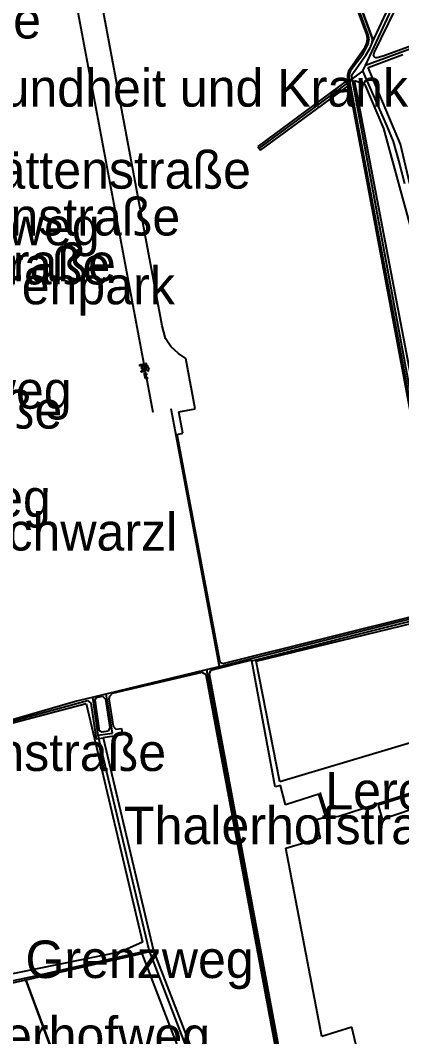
# Model space of a CAD drawing. Extents: x -3657 to 4700, y -7332 to 8131.
# Drawn here: x 159 to 601, y -2421 to -1244 of the extents above; entities that cross this region are included whole.
import ezdxf

# ---------------------------------------------------------------- set-up
doc = ezdxf.new("R2010")
doc.units = 0
for name, color, linetype in [('OSM_AEROWAY_AERODROME', 2, 'CONTINUOUS'), ('OSM_AEROWAY_AERODROME_MARKING', 2, 'CONTINUOUS'), ('OSM_AEROWAY_RUNWAY', 2, 'CONTINUOUS'), ('OSM_HIGHWAY_RESIDENTIAL', 8, 'CONTINUOUS'), ('OSM_HIGHWAY_SERVICE', 8, 'CONTINUOUS'), ('OSM_HIGHWAY_TRACK', 8, 'CONTINUOUS'), ('OSM_HIGHWAY_UNCLASSIFIED', 8, 'CONTINUOUS'), ('OSM_LABELS', 8, 'CONTINUOUS'), ('OSM_LANDUSE_FARMLAND', 3, 'CONTINUOUS'), ('OSM_LANDUSE_FOREST', 3, 'CONTINUOUS'), ('OSM_LANDUSE_GRASS', 3, 'CONTINUOUS'), ('OSM_LANDUSE_INDUSTRIAL', 3, 'CONTINUOUS'), ('OSM_LANDUSE_MEADOW', 3, 'CONTINUOUS')]:
    doc.layers.add(name, color=color, linetype=linetype)

msp = doc.modelspace()

# ---------------------------------------------------------------- linework, layer by layer
at = {"layer": 'OSM_AEROWAY_AERODROME'}
for p, q in [((567.305044, -1265.549046), (501.767713, -1084.557063)), ((564.703574, -1276.023608), (566.994081, -1270.163635)), ((566.994081, -1270.163635), (567.305044, -1265.549046)), ((559.705414, -1284.418825), (564.703574, -1276.023608)), ((543.42916, -1307.113709), (559.705414, -1284.418825)), ((543.906981, -1311.750538), (543.42916, -1307.113709)), ((544.453062, -1315.097505), (543.906981, -1311.750538)), ((657.863513, -1925.746684), (544.453062, -1315.097505)), ((427.47033, -1986.09217), (655.838462, -1928.793424)), ((454.7213, -2132.05775), (427.47033, -1986.09217)), ((79.03259, -2075.203784), (236.994167, -2031.848883)), ((236.994167, -2031.848883), (240.900165, -2034.928982)), ((240.900165, -2034.928982), (246.975318, -2076.1823)), ((246.975318, -2076.1823), (250.251806, -2075.759759)), ((250.251806, -2075.759759), (255.030016, -2075.148187)), ((255.030016, -2075.148187), (313.377278, -2321.778534)), ((460.667517, -2130.378707), (454.7213, -2132.05775)), ((466.712333, -2152.784485), (460.667517, -2130.378707)), ((505.180721, -2140.441848), (466.712333, -2152.784485)), ((513.167159, -2166.583775), (505.180721, -2140.441848)), ((501.494673, -2169.997459), (513.167159, -2166.583775)), ((507.228526, -2191.180093), (501.494673, -2169.997459)), ((466.864022, -2203.111309), (507.228526, -2191.180093)), ((508.844016, -2421.297994), (466.864022, -2203.111309)), ((299.846599, -2324.980948), (165.715399, -2355.704106)), ((313.377278, -2321.778534), (299.846599, -2324.980948)), ((165.715399, -2355.704106), (272.754903, -2643.943595)), ((543.315393, -2410.18962), (508.844016, -2421.297994)), ((578.924439, -2562.059651), (543.315393, -2410.18962))]:
    msp.add_line(p, q, dxfattribs=at)
at = {"layer": 'OSM_AEROWAY_AERODROME_MARKING'}
for p, q in [((297.768456, -1642.766715), (301.189048, -1642.288577)), ((297.851885, -1644.479117), (297.768456, -1642.766715)), ((300.476109, -1644.078815), (297.851885, -1644.479117)), ((299.163997, -1646.580701), (300.430602, -1644.83494)), ((300.908423, -1647.659291), (299.163997, -1646.580701)), ((301.469673, -1644.679267), (300.316835, -1646.069204)), ((300.316835, -1646.069204), (301.93991, -1646.936524)), ((300.430602, -1644.83494), (300.476109, -1644.078815)), ((300.794656, -1650.005504), (300.908423, -1647.659291)), ((301.189048, -1642.288577), (301.469673, -1644.679267)), ((301.93991, -1646.936524), (302.577005, -1651.150812)), ((304.40486, -1641.532451), (304.169742, -1648.57109)), ((305.603205, -1641.576929), (304.40486, -1641.532451)), ((305.360502, -1647.02548), (305.603205, -1641.576929)), ((306.194793, -1646.736374), (305.360502, -1647.02548)), ((306.793965, -1643.800828), (306.035519, -1644.123293)), ((306.035519, -1644.123293), (306.194793, -1646.736374)), ((307.226279, -1646.736374), (306.793965, -1643.800828)), ((308.181922, -1646.736374), (307.226279, -1646.736374)), ((308.379118, -1648.370939), (308.181922, -1646.736374)), ((299.080568, -1650.083341), (300.794656, -1650.005504)), ((299.399115, -1651.62895), (299.080568, -1650.083341)), ((302.577005, -1651.150812), (299.399115, -1651.62895)), ((302.834876, -1653.285755), (305.32258, -1653.052245)), ((304.169742, -1659.423715), (302.834876, -1653.285755)), ((305.443931, -1654.508899), (303.927039, -1654.508899)), ((303.927039, -1654.508899), (304.503458, -1657.811388)), ((304.169742, -1648.57109), (306.354066, -1648.57109)), ((306.293391, -1659.145727), (304.169742, -1659.423715)), ((304.503458, -1657.811388), (306.111364, -1657.444445)), ((305.32258, -1653.052245), (305.443931, -1654.508899)), ((306.111364, -1657.444445), (306.293391, -1659.145727)), ((306.354066, -1648.57109), (306.953239, -1650.31685)), ((306.953239, -1650.31685), (307.901297, -1650.31685)), ((307.704101, -1648.415417), (308.379118, -1648.370939)), ((307.901297, -1650.31685), (307.704101, -1648.415417))]:
    msp.add_line(p, q, dxfattribs=at)
at = {"layer": 'OSM_AEROWAY_RUNWAY'}
msp.add_line((185.571519, -1020.6311), (312.762936, -1697.841562), dxfattribs=at)
at = {"layer": 'OSM_HIGHWAY_RESIDENTIAL'}
msp.add_line((675.603568, -1253.18417), (559.12141, -1296.338921), dxfattribs=at)
at = {"layer": 'OSM_HIGHWAY_SERVICE'}
for p, q in [((562.109688, -1259.544519), (498.29403, -1087.103427)), ((563.391462, -1265.337775), (562.109688, -1259.544519)), ((562.519249, -1271.753722), (563.391462, -1265.337775)), ((542.784481, -1301.053586), (556.004197, -1283.140083)), ((556.004197, -1283.140083), (562.519249, -1271.753722)), ((540.812521, -1306.44654), (542.784481, -1301.053586)), ((541.03247, -1314.863996), (540.812521, -1306.44654)), ((556.171055, -1302.688151), (543.906981, -1311.750538)), ((436.799217, -1391.588495), (541.03247, -1314.863996)), ((541.03247, -1314.863996), (543.906981, -1311.750538)), ((654.124373, -1916.295115), (541.03247, -1314.863996)), ((389.86657, -1992.396923), (333.83257, -1694.038695)), ((389.86657, -1992.396923), (646.388223, -1928.293047)), ((258.822247, -2024.02076), (374.955519, -1995.977399)), ((374.955519, -1995.977399), (389.86657, -1992.396923)), ((374.955519, -1995.977399), (483.132692, -2573.245861)), ((242.765942, -2027.868104), (258.822247, -2024.02076)), ((265.875796, -2069.632919), (258.822247, -2024.02076)), ((90.212086, -2070.956138), (223.251123, -2032.693964)), ((223.251123, -2032.693964), (242.765942, -2027.868104)), ((242.765942, -2027.868104), (248.947278, -2072.145924)), ((248.947278, -2072.145924), (265.875796, -2069.632919)), ((248.947278, -2072.145924), (250.251806, -2075.759759)), ((541.343433, -2161.724557), (647.700335, -2127.131815)), ((506.265299, -2138.518176), (513.857345, -2161.713437)), ((513.857345, -2161.713437), (516.034085, -2165.583021)), ((516.034085, -2165.583021), (520.508918, -2166.90624)), ((520.508918, -2166.90624), (528.298159, -2165.783172)), ((528.298159, -2165.783172), (541.343433, -2161.724557))]:
    msp.add_line(p, q, dxfattribs=at)
at = {"layer": 'OSM_HIGHWAY_TRACK'}
for p, q in [((308.477716, -2320.944572), (250.251806, -2075.759759)), ((176.811466, -2350.989441), (308.477716, -2320.944572)), ((414.000327, -2594.628645), (308.477716, -2320.944572)), ((62.217839, -2374.451571), (176.811466, -2350.989441))]:
    msp.add_line(p, q, dxfattribs=at)
at = {"layer": 'OSM_HIGHWAY_UNCLASSIFIED'}
for p, q in [((559.12141, -1296.338921), (594.449831, -1220.237113)), ((556.171055, -1302.688151), (559.12141, -1296.338921)), ((584.241146, -1366.71419), (556.171055, -1302.688151)), ((591.537398, -1384.205152), (584.241146, -1366.71419)), ((598.037282, -1406.243986), (591.537398, -1384.205152)), ((604.726777, -1433.520102), (598.037282, -1406.243986))]:
    msp.add_line(p, q, dxfattribs=at)
at = {"layer": 'OSM_LANDUSE_FARMLAND'}
for p, q in [((501.767713, -1084.557063), (567.305044, -1265.549046)), ((566.994081, -1270.163635), (588.822161, -1223.828709)), ((567.305044, -1265.549046), (566.994081, -1270.163635)), ((562.284131, -1298.685134), (602.481776, -1283.707177)), ((599.948566, -1387.374207), (562.284131, -1298.685134)), ((546.682894, -1313.640851), (558.074755, -1317.532674)), ((663.862822, -1929.960971), (546.682894, -1313.640851)), ((558.074755, -1317.532674), (579.948341, -1369.204956)), ((579.948341, -1369.204956), (631.006935, -1556.457213)), ((610.635072, -1433.264353), (599.948566, -1387.374207)), ((432.567088, -1986.270082), (663.862822, -1929.960971)), ((459.901487, -2126.242256), (432.567088, -1986.270082)), ((-7.983935, -2099.288606), (235.355924, -2035.473837)), ((235.355924, -2035.473837), (300.81741, -2311.837708)), ((615.208502, -2079.918449), (459.901487, -2126.242256)), ((300.81741, -2311.837708), (275.629413, -2323.079515)), ((275.629413, -2323.079515), (29.035821, -2373.328502))]:
    msp.add_line(p, q, dxfattribs=at)
at = {"layer": 'OSM_LANDUSE_FOREST'}
for p, q in [((23.6281, -2387.439138), (165.503034, -2355.459478)), ((165.503034, -2355.459478), (272.428771, -2644.188224))]:
    msp.add_line(p, q, dxfattribs=at)
at = {"layer": 'OSM_LANDUSE_GRASS'}
for p, q in [((323.54804, -1597.832845), (43.62074, -103.006087)), ((496.458591, -1087.91515), (560.342509, -1260.256167)), ((560.539705, -1270.630654), (557.900312, -1276.935406)), ((560.342509, -1260.256167), (561.358826, -1265.549046)), ((561.358826, -1265.549046), (560.539705, -1270.630654)), ((557.900312, -1276.935406), (539.591422, -1302.988377)), ((539.591422, -1302.988377), (538.370324, -1307.458413)), ((538.575105, -1313.162713), (434.622477, -1390.276395)), ((538.370324, -1307.458413), (538.575105, -1313.162713)), ((437.46665, -1394.346129), (539.993399, -1319.667616)), ((539.993399, -1319.667616), (651.864204, -1915.75026)), ((434.622477, -1390.276395), (437.46665, -1394.346129)), ((327.408531, -1612.477217), (323.54804, -1597.832845)), ((333.718803, -1622.03998), (327.408531, -1612.477217)), ((342.463687, -1629.979298), (333.718803, -1622.03998)), ((351.011375, -1635.883749), (342.463687, -1629.979298)), ((361.788895, -1694.072054), (351.011375, -1635.883749)), ((342.873248, -1697.541336), (361.788895, -1694.072054)), ((347.492185, -1722.259968), (342.873248, -1697.541336)), ((341.037808, -1723.783338), (347.492185, -1722.259968)), ((390.882888, -1987.715616), (341.037808, -1723.783338)), ((644.560368, -1926.869752), (393.931842, -1989.550332)), ((425.399772, -1985.480598), (379.589625, -1997.178304)), ((393.931842, -1989.550332), (390.882888, -1987.715616)), ((427.47033, -1986.09217), (425.399772, -1985.480598)), ((454.7213, -2132.05775), (427.47033, -1986.09217)), ((369.722241, -1999.313247), (265.769614, -2023.942923)), ((374.401854, -2002.170957), (369.722241, -1999.313247)), ((379.589625, -1997.178304), (378.209253, -2001.147963)), ((378.209253, -2001.147963), (483.238874, -2566.296178)), ((482.366661, -2578.816727), (374.401854, -2002.170957)), ((265.769614, -2023.942923), (262.51588, -2027.200935)), ((245.837649, -2031.270669), (247.460724, -2028.424079)), ((250.919238, -2066.875284), (245.837649, -2031.270669)), ((247.460724, -2028.424079), (254.377753, -2026.789513)), ((254.377753, -2026.789513), (258.041047, -2030.247676)), ((258.041047, -2030.247676), (262.925441, -2063.01682)), ((262.51588, -2027.200935), (261.909123, -2030.047525)), ((261.909123, -2030.047525), (266.725256, -2061.49345)), ((253.566215, -2068.710001), (250.919238, -2066.875284)), ((261.090001, -2067.486856), (253.566215, -2068.710001)), ((277.71514, -2071.867937), (255.030016, -2075.148187)), ((262.925441, -2063.01682), (261.090001, -2067.486856)), ((266.725256, -2061.49345), (269.842469, -2065.251838)), ((269.842469, -2065.251838), (276.349937, -2064.440116)), ((276.349937, -2064.440116), (277.71514, -2071.867937)), ((255.030016, -2075.148187), (313.377278, -2321.778534)), ((460.667517, -2130.378707), (454.7213, -2132.05775)), ((466.712333, -2152.784485), (460.667517, -2130.378707)), ((505.180721, -2140.441848), (466.712333, -2152.784485)), ((513.167159, -2166.583775), (505.180721, -2140.441848)), ((501.494673, -2169.997459), (513.167159, -2166.583775)), ((507.228526, -2191.180093), (501.494673, -2169.997459)), ((466.864022, -2203.111309), (507.228526, -2191.180093)), ((508.844016, -2421.297994), (466.864022, -2203.111309)), ((165.503034, -2355.459478), (299.869352, -2324.825275)), ((299.869352, -2324.825275), (407.674886, -2605.392314)), ((313.377278, -2321.778534), (418.376561, -2593.183111)), ((272.428771, -2644.188224), (165.503034, -2355.459478)), ((543.315393, -2410.18962), (508.844016, -2421.297994)), ((578.924439, -2562.059651), (543.315393, -2410.18962))]:
    msp.add_line(p, q, dxfattribs=at)
at = {"layer": 'OSM_LANDUSE_INDUSTRIAL'}
for p, q in [((646.388223, -2130.378707), (573.971786, -2153.162547)), ((578.446618, -2169.241334), (658.599206, -2142.176489)), ((573.971786, -2153.162547), (578.446618, -2169.241334))]:
    msp.add_line(p, q, dxfattribs=at)
at = {"layer": 'OSM_LANDUSE_MEADOW'}
for p, q in [((569.398356, -1281.516637), (594.116115, -1231.25653)), ((652.895691, -1259.055262), (579.804236, -1285.541893)), ((568.791599, -1283.451429), (569.398356, -1281.516637)), ((568.685416, -1284.974799), (568.791599, -1283.451429)), ((569.368018, -1286.464811), (568.685416, -1284.974799)), ((570.490518, -1287.276534), (569.368018, -1286.464811)), ((572.318373, -1287.387729), (570.490518, -1287.276534)), ((579.804236, -1285.541893), (572.318373, -1287.387729))]:
    msp.add_line(p, q, dxfattribs=at)

# ---------------------------------------------------------------- texts
at = {"layer": 'OSM_LABELS'}
for s, p in [('Airbase One', (-139.574327, -1265.068517)), ('Schule für Gesundheit und Krankenpflege', (-246.646273, -1344.002434)), ('Premstättenstraße', (-51.075052, -1439.007571)), ('Premstättenstraße', (-133.05342, -1493.284316)), ('Eichenweg', (-32.916871, -1504.639447)), ('Premstättenstraße', (-214.133387, -1549.907831)), ('Premstättenstraße', (-207.667634, -1546.455229)), ('Österreichischer Skulpturenpark', (-491.040971, -1572.947062)), ('Eichenweg', (-65.398218, -1693.900099)), ('Kasernstraße', (-140.661437, -1716.936012)), ('Eichenweg', (-89.482765, -1819.171906)), ('Schotter- u Betonwerk Karl Schwarzl', (-604.406257, -1858.253587)), ('Kasernstraße', (-20.334404, -2113.546151)), ('Lerchengasse', (512.701689, -2158.182672)), ('Thalerhofstraße', (279.364761, -2198.352166)), ('Grenzweg', (165.076192, -2353.392145)), ('Thalerhofweg', (27.40014, -2441.754444))]:
    msp.add_text(s, height=43.418293, dxfattribs=at).set_placement(p)

doc.saveas('drawing.dxf')
